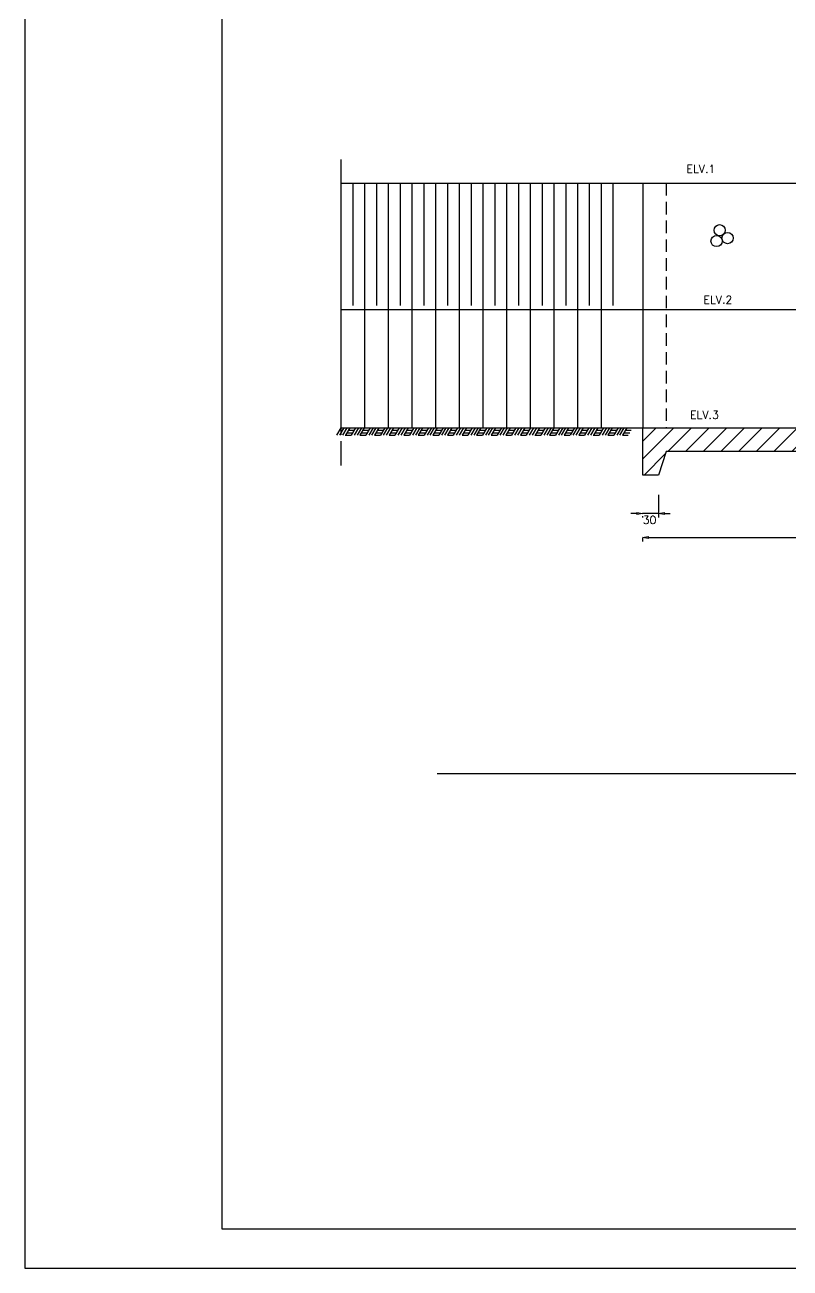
# Model space of a CAD drawing. Header units: metres. Extents: x -50 to 791, y -10 to 584.
# Drawn here: x -50 to 144.1, y -10 to 305.3 of the extents above; entities that cross this region are included whole.
import ezdxf

# ---------------------------------------------------------------- set-up
doc = ezdxf.new("R2010")
doc.units = ezdxf.units.M
doc.linetypes.add('CENTER2', pattern=[28.575, 19.05, -3.175, 3.175, -3.175])
doc.linetypes.add('DASHED2', pattern=[9.525, 6.35, -3.175])
doc.layers.get('0').update_dxf_attribs({"linetype": 'CONTINUOUS'})
doc.layers.get('DEFPOINTS').update_dxf_attribs({"linetype": 'CONTINUOUS'})
for name, color, linetype in [('ARSIRBATUKALI', 2, 'CONTINUOUS'), ('BATUKALI', 5, 'CONTINUOUS'), ('GRS-POTONG', 5, 'CENTER2'), ('MUKAAIR', 3, 'CONTINUOUS'), ('UKURAN', 3, 'CONTINUOUS')]:
    doc.layers.add(name, color=color, linetype=linetype)
doc.styles.add('L80', font='simplex.shx', dxfattribs={"height": 2.03})
doc.styles.get("Standard").update_dxf_attribs({"font": 'Simplex.shx'})
doc.dimstyles.get("Standard").update_dxf_attribs({"dimtxt": 0.18, "dimasz": 0.18, "dimexe": 0.18, "dimexo": 0.0625, "dimgap": 0.09, "dimtad": 0, "dimtih": 1, "dimtoh": 1, "dimdec": 4, "dimzin": 0, "dimdsep": 46, "dimtxsty": 'Standard', "dimcen": 0.09, "dimadec": 0, "dimazin": 0, "dimtfac": 1, "dimtdec": 4, "dimtofl": 0, "dimtmove": 0, "dimatfit": 3, "dimfxl": 1, "dimtolj": 1, "dimtzin": 0, "dimarcsym": 0})

# ---------------------------------------------------------------- blocks, each defined once
blk = doc.blocks.new('ARSIRBATU')
at = {"layer": 'ARSIRBATUKALI'}
for centre in [(-0.78, -1.32), (0, 1.42), (2, -0.58)]:
    blk.add_circle(centre, 1.42, dxfattribs=at)
blk = doc.blocks.new('_ClosedBlank')
at = {"color": 0, "linetype": 'ByBlock', "lineweight": -2}
for p, q in [((-1, 0.17), (0, 0)), ((-1, 0.17), (-1, -0.17)), ((0, 0), (-1, -0.17))]:
    blk.add_line(p, q, dxfattribs=at)
blk = doc.blocks.new('*D2')
at = {"layer": 'DEFPOINTS', "color": 0}
for p in [(110.7, 191.14), (106.7, 185.71), (106.7, 181.37)]:
    blk.add_point(p, dxfattribs=at)
at = {"layer": 'UKURAN', "color": 1, "lineweight": -2}
for p, q in [((110.7, 186.14), (110.7, 180.35)), ((105.2, 181.37), (103.7, 181.37)), ((110.7, 181.37), (106.7, 181.37)), ((106.7, 180.71), (106.7, 180.35)), ((112.2, 181.37), (113.7, 181.37))]:
    blk.add_line(p, q, dxfattribs=at)
at = {"layer": 'UKURAN', "color": 1, "lineweight": -2, "xscale": 1.5, "yscale": 1.5, "zscale": 1.5}
blk.add_blockref('_ClosedBlank', (106.7, 181.37), dxfattribs=at)
at = {"layer": 'UKURAN', "color": 1, "lineweight": -2, "xscale": 1.5, "yscale": 1.5, "zscale": 1.5, "rotation": 180}
blk.add_blockref('_ClosedBlank', (110.7, 181.37), dxfattribs=at)
at = {"layer": 'UKURAN', "color": 2, "insert": (108.44, 179.74), "char_height": 2.03, "attachment_point": 5}
blk.add_mtext('\\A1;30', dxfattribs=at)
blk = doc.blocks.new('*D3')
at = {"layer": 'DEFPOINTS', "color": 0}
for p in [(239.75, 191.14), (106.7, 180.12), (239.75, 175.27)]:
    blk.add_point(p, dxfattribs=at)
at = {"layer": 'UKURAN', "color": 1, "lineweight": -2}
for p, q in [((239.75, 186.14), (239.75, 174.25)), ((106.7, 175.12), (106.7, 174.25)), ((108.2, 175.27), (238.25, 175.27))]:
    blk.add_line(p, q, dxfattribs=at)
at = {"layer": 'UKURAN', "color": 1, "lineweight": -2, "xscale": 1.5, "yscale": 1.5, "zscale": 1.5, "rotation": 180}
blk.add_blockref('_ClosedBlank', (106.7, 175.27), dxfattribs=at)
at = {"layer": 'UKURAN', "color": 1, "lineweight": -2, "xscale": 1.5, "yscale": 1.5, "zscale": 1.5}
blk.add_blockref('_ClosedBlank', (239.75, 175.27), dxfattribs=at)
at = {"layer": 'UKURAN', "color": 2, "insert": (173.23, 177.3), "char_height": 2.03, "attachment_point": 5}
blk.add_mtext('\\A1;L1', dxfattribs=at)

msp = doc.modelspace()

# ---------------------------------------------------------------- hatches: boundary and pattern name
at = {"layer": 'ARSIRBATUKALI'}
h = msp.add_hatch(dxfattribs=at)
h.set_pattern_fill('ANSI31', color=1, style=0)
h.set_pattern_definition([(45, (-213.625, -66.693), (-2.245064, 2.245064), [])])
h.paths.add_polyline_path([(481.109, 191.142), (477.109, 191.142), (475.109, 197.142), (348.754, 197.142), (348.754, 191.142), (339.754, 191.142), (339.754, 197.142), (248.754, 197.142), (248.754, 191.142), (239.754, 191.142), (239.754, 197.142), (112.705, 197.142), (110.705, 191.142), (106.705, 191.142), (106.705, 203.142), (481.109, 203.142)])

# ---------------------------------------------------------------- linework, layer by layer
at = {"color": 1}
for p, q in [((30.174, 265.174), (30.174, 203.142)), ((36.174, 265.174), (36.174, 203.142)), ((42.174, 265.174), (42.174, 203.142)), ((48.174, 265.174), (48.174, 203.142)), ((54.174, 265.174), (54.174, 203.142)), ((60.174, 265.174), (60.174, 203.142)), ((66.174, 265.174), (66.174, 203.142)), ((72.174, 265.174), (72.174, 203.142)), ((78.174, 265.174), (78.174, 203.142)), ((84.174, 265.174), (84.174, 203.142)), ((90.174, 265.174), (90.174, 203.142)), ((96.174, 265.174), (96.174, 203.142)), ((30.174, 203.142), (29.074, 201.236)), ((30.914, 203.142), (29.814, 201.236)), ((31.654, 203.142), (30.554, 201.236)), ((32.394, 203.142), (31.294, 201.236)), ((31.654, 201.86), (33.134, 201.86)), ((32.024, 202.501), (33.504, 202.501)), ((33.874, 203.142), (32.774, 201.236)), ((34.614, 203.142), (33.514, 201.236)), ((35.354, 203.142), (34.254, 201.236)), ((36.094, 203.142), (34.994, 201.236)), ((35.354, 201.86), (36.834, 201.86)), ((35.724, 202.501), (37.204, 202.501)), ((37.574, 203.142), (36.474, 201.236)), ((38.314, 203.142), (37.214, 201.236)), ((39.054, 203.142), (37.954, 201.236)), ((39.794, 203.142), (38.694, 201.236)), ((39.054, 201.86), (40.534, 201.86)), ((39.424, 202.501), (40.904, 202.501)), ((41.274, 203.142), (40.174, 201.236)), ((42.014, 203.142), (40.914, 201.236)), ((42.754, 203.142), (41.654, 201.236)), ((43.494, 203.142), (42.394, 201.236)), ((42.754, 201.86), (44.234, 201.86)), ((43.124, 202.501), (44.604, 202.501)), ((44.974, 203.142), (43.874, 201.236)), ((45.714, 203.142), (44.614, 201.236)), ((46.454, 203.142), (45.354, 201.236)), ((47.194, 203.142), (46.094, 201.236)), ((46.454, 201.86), (47.934, 201.86)), ((46.824, 202.501), (48.304, 202.501)), ((48.674, 203.142), (47.574, 201.236)), ((49.414, 203.142), (48.314, 201.236)), ((50.154, 203.142), (49.054, 201.236)), ((50.894, 203.142), (49.794, 201.236)), ((50.154, 201.86), (51.634, 201.86)), ((50.524, 202.501), (52.004, 202.501)), ((52.374, 203.142), (51.274, 201.236)), ((53.114, 203.142), (52.014, 201.236)), ((53.854, 203.142), (52.754, 201.236)), ((54.594, 203.142), (53.494, 201.236)), ((53.854, 201.86), (55.334, 201.86)), ((54.224, 202.501), (55.704, 202.501)), ((56.074, 203.142), (54.974, 201.236)), ((56.814, 203.142), (55.714, 201.236)), ((57.554, 203.142), (56.454, 201.236)), ((58.294, 203.142), (57.194, 201.236)), ((57.554, 201.86), (59.034, 201.86)), ((57.924, 202.501), (59.404, 202.501)), ((59.774, 203.142), (58.674, 201.236)), ((60.514, 203.142), (59.414, 201.236)), ((61.254, 203.142), (60.154, 201.236)), ((61.994, 203.142), (60.894, 201.236)), ((61.254, 201.86), (62.734, 201.86)), ((61.624, 202.501), (63.104, 202.501)), ((63.474, 203.142), (62.374, 201.236)), ((64.214, 203.142), (63.114, 201.236)), ((64.954, 203.142), (63.854, 201.236)), ((65.694, 203.142), (64.594, 201.236)), ((64.954, 201.86), (66.434, 201.86)), ((65.324, 202.501), (66.804, 202.501)), ((67.174, 203.142), (66.074, 201.236)), ((67.914, 203.142), (66.814, 201.236)), ((68.654, 203.142), (67.554, 201.236)), ((69.394, 203.142), (68.294, 201.236)), ((68.654, 201.86), (70.134, 201.86)), ((69.024, 202.501), (70.504, 202.501)), ((70.874, 203.142), (69.774, 201.236)), ((71.614, 203.142), (70.514, 201.236)), ((72.354, 203.142), (71.254, 201.236)), ((73.094, 203.142), (71.994, 201.236)), ((72.354, 201.86), (73.834, 201.86)), ((72.724, 202.501), (74.204, 202.501)), ((74.574, 203.142), (73.474, 201.236)), ((75.314, 203.142), (74.214, 201.236)), ((76.054, 203.142), (74.954, 201.236)), ((76.794, 203.142), (75.694, 201.236)), ((76.054, 201.86), (77.534, 201.86)), ((76.424, 202.501), (77.904, 202.501)), ((78.274, 203.142), (77.174, 201.236)), ((79.014, 203.142), (77.914, 201.236)), ((79.754, 203.142), (78.654, 201.236)), ((80.494, 203.142), (79.394, 201.236)), ((79.754, 201.86), (81.234, 201.86)), ((80.124, 202.501), (81.604, 202.501)), ((81.974, 203.142), (80.874, 201.236)), ((82.714, 203.142), (81.614, 201.236)), ((83.454, 203.142), (82.354, 201.236)), ((84.194, 203.142), (83.094, 201.236)), ((83.454, 201.86), (84.934, 201.86)), ((83.824, 202.501), (85.304, 202.501)), ((85.674, 203.142), (84.574, 201.236)), ((86.414, 203.142), (85.314, 201.236)), ((87.154, 203.142), (86.054, 201.236)), ((87.894, 203.142), (86.794, 201.236)), ((87.154, 201.86), (88.634, 201.86)), ((87.524, 202.501), (89.004, 202.501)), ((89.374, 203.142), (88.274, 201.236)), ((90.114, 203.142), (89.014, 201.236)), ((90.854, 203.142), (89.754, 201.236)), ((91.594, 203.142), (90.494, 201.236)), ((90.854, 201.86), (92.334, 201.86)), ((91.224, 202.501), (92.704, 202.501)), ((93.074, 203.142), (91.974, 201.236)), ((93.814, 203.142), (92.714, 201.236)), ((94.554, 203.142), (93.454, 201.236)), ((95.294, 203.142), (94.194, 201.236)), ((94.554, 201.86), (96.034, 201.86)), ((94.924, 202.501), (96.404, 202.501)), ((96.774, 203.142), (95.674, 201.236)), ((97.514, 203.142), (96.414, 201.236)), ((98.254, 203.142), (97.154, 201.236)), ((98.994, 203.142), (97.894, 201.236)), ((98.254, 201.86), (99.734, 201.86)), ((98.624, 202.501), (100.104, 202.501)), ((100.474, 203.142), (99.374, 201.236)), ((101.214, 203.142), (100.114, 201.236)), ((101.954, 203.142), (100.854, 201.236)), ((102.694, 203.142), (101.594, 201.236)), ((101.954, 201.86), (103.434, 201.86)), ((102.324, 202.501), (103.804, 202.501)), ((31.284, 201.219), (32.764, 201.219)), ((34.984, 201.219), (36.464, 201.219)), ((38.684, 201.219), (40.164, 201.219)), ((42.384, 201.219), (43.864, 201.219)), ((46.084, 201.219), (47.564, 201.219)), ((49.784, 201.219), (51.264, 201.219)), ((53.484, 201.219), (54.964, 201.219)), ((57.184, 201.219), (58.664, 201.219)), ((60.884, 201.219), (62.364, 201.219)), ((64.584, 201.219), (66.064, 201.219)), ((68.284, 201.219), (69.764, 201.219)), ((71.984, 201.219), (73.464, 201.219)), ((75.684, 201.219), (77.164, 201.219)), ((79.384, 201.219), (80.864, 201.219)), ((83.084, 201.219), (84.564, 201.219)), ((86.784, 201.219), (88.264, 201.219)), ((90.484, 201.219), (91.964, 201.219)), ((94.184, 201.219), (95.664, 201.219)), ((97.884, 201.219), (99.364, 201.219)), ((101.584, 201.219), (103.064, 201.219))]:
    msp.add_line(p, q, dxfattribs=at)
at = {"color": 2}
for p, q in [((33.174, 265.174), (33.174, 234.158)), ((39.174, 265.174), (39.174, 234.158)), ((45.174, 265.174), (45.174, 234.158)), ((51.174, 265.174), (51.174, 234.158)), ((57.174, 265.174), (57.174, 234.158)), ((63.174, 265.174), (63.174, 234.158)), ((69.174, 265.174), (69.174, 234.158)), ((75.174, 265.174), (75.174, 234.158)), ((81.174, 265.174), (81.174, 234.158)), ((87.174, 265.174), (87.174, 234.158)), ((93.174, 265.174), (93.174, 234.158)), ((99.174, 265.174), (99.174, 234.158))]:
    msp.add_line(p, q, dxfattribs=at)
at = {"color": 1}
msp.add_lwpolyline([(-50, -10), (791, -10), (791, 584), (-50, 584)], close=True, dxfattribs=at)
at = {"color": 6}
msp.add_lwpolyline([(0, 0), (781, 0), (781, 574), (0, 574)], close=True, dxfattribs=at)
at = {"layer": 'BATUKALI'}
for points in [[(30.174, 265.174), (149.533, 265.174)], [(106.705, 265.174), (106.705, 203.142)], [(30.174, 203.142), (106.705, 203.142)], [(54.618, 115.457), (157.647, 115.457)]]:
    msp.add_lwpolyline(points, dxfattribs=at)
at = {"layer": 'BATUKALI', "color": 2, "linetype": 'DASHED2', "ltscale": 0.5}
msp.add_lwpolyline([(112.705, 265.174), (112.705, 203.142)], dxfattribs=at)
at = {"layer": 'BATUKALI'}
msp.add_lwpolyline([(481.109, 191.142), (477.109, 191.142), (475.109, 197.142), (348.754, 197.142), (348.754, 191.142), (339.754, 191.142), (339.754, 197.142), (248.754, 197.142), (248.754, 191.142), (239.754, 191.142), (239.754, 197.142), (112.705, 197.142), (110.705, 191.142), (106.705, 191.142), (106.705, 203.142), (481.109, 203.142)], close=True, dxfattribs=at)
at = {"layer": 'GRS-POTONG', "ltscale": 0.5}
msp.add_lwpolyline([(30.174, 271.145), (30.174, 193.579)], dxfattribs=at)
at = {"layer": 'MUKAAIR'}
msp.add_lwpolyline([(30.174, 233.142), (557.639, 233.142)], dxfattribs=at)

# ---------------------------------------------------------------- block references
at = {"layer": 'ARSIRBATUKALI'}
msp.add_blockref('ARSIRBATU', (126.226, 251.792), dxfattribs=at)

# ---------------------------------------------------------------- texts
at = {"layer": 'UKURAN', "color": 3, "style": 'L80'}
for s, p in [('ELV.1', (117.81, 267.745)), ('ELV.2', (122.123, 234.587)), ('ELV.3', (118.721, 205.369))]:
    msp.add_text(s, height=2.03, dxfattribs=at).set_placement(p)

# ---------------------------------------------------------------- dimensions: what is measured, and where the dimension line sits
at = {"layer": 'UKURAN'}
dim = msp.add_linear_dim(base=(106.705, 181.368), p1=(110.705, 191.142), p2=(106.705, 185.712), text='30', dimstyle='Standard', override={"dimtxt": 2.03, "dimasz": 1.5, "dimexe": 1.015, "dimexo": 5, "dimgap": 1.015, "dimtad": 1, "dimtih": 0, "dimtoh": 0, "dimdec": 2, "dimzin": 1, "dimlunit": 6, "dimblk": 'ClosedBlank', "dimblk1": 'ClosedBlank', "dimblk2": 'ClosedBlank', "dimcen": 2.5, "dimclrd": 1, "dimclre": 1, "dimclrt": 2, "dimtofl": 1, "dimtmove": 2}, dxfattribs=at)
dim.commit()
dim.dimension.update_dxf_attribs({"geometry": '*D2', "text_midpoint": (108.436, 179.743), "dimtype": 160})
dim = msp.add_linear_dim(base=(239.754, 175.269), p1=(106.705, 180.118), p2=(239.754, 191.142), text='L1', dimstyle='Standard', override={"dimtxt": 2.03, "dimasz": 1.5, "dimexe": 1.015, "dimexo": 5, "dimgap": 1.015, "dimtad": 1, "dimtih": 0, "dimtoh": 0, "dimdec": 2, "dimzin": 1, "dimlunit": 6, "dimblk": 'ClosedBlank', "dimblk1": 'ClosedBlank', "dimblk2": 'ClosedBlank', "dimcen": 2.5, "dimclrd": 1, "dimclre": 1, "dimclrt": 2, "dimtofl": 1, "dimtmove": 2}, dxfattribs=at)
dim.commit()
dim.dimension.update_dxf_attribs({"geometry": '*D3', "text_midpoint": (173.229, 177.299)})

doc.saveas('drawing.dxf')
